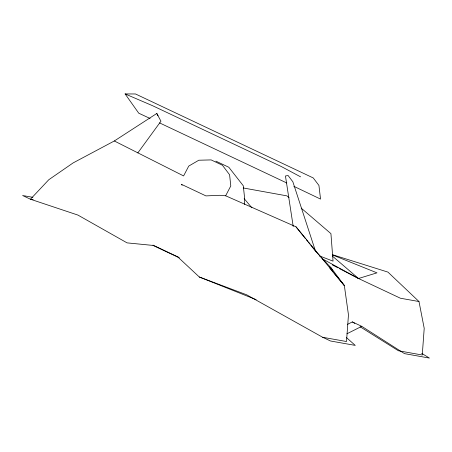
<?xml version="1.0" encoding="UTF-8"?>
<svg xmlns="http://www.w3.org/2000/svg" width="452" height="452" viewBox="0 0 452 452"><rect width="100%" height="100%" fill="white"/><g stroke="black" fill="none" stroke-linecap="round" stroke-linejoin="round"><path stroke-width="0.68" d="M244.475 204.417L244.622 198.253L243.3 185.795L228.836 167.268L215.892 161.155M182.173 185.28L181.28 184.246L205.937 195.897L219.841 195.298L225.65 195.789L230.786 185.947L229.599 174.766L222.407 165.234L211.14 159.912L198.818 160.223L188.738 166.082L183.602 175.93L114.322 140.973L73.151 162.895L48.776 179.738L30.465 199.225L22.6 195.513L32.9 197.343M137.82 152.917L160.952 121.204L156.793 113.48L114.322 140.973M347.441 324.389L352.374 321.914L361.753 326.344L404.495 353.633L429.4 358.069L421.671 353.334M346.955 333.768L361.753 326.344M339.192 268.471L358.509 278.5L376.974 272.85L332.384 254.894M150.087 118.48L138.753 113.198L125.114 93.931L135.51 93.971L313.253 177.947L318.937 185.444L320.536 199.083L293.828 186.314M33.188 199.711L30.465 199.225L77.913 215.073L127.08 242.877L153.064 245.43L179.421 257.877M360.148 326.785L398.421 350.763L422.264 355.006L424.208 328.35L418.993 301.535L400.432 298.235L358.509 278.5L322.558 258.956M178.144 257.278L199.321 277.008L246.719 294.823L322.671 337.282L346.514 341.526L348.464 314.869L344.345 285.557L331.31 268.121L315.49 251.137L310.722 245.187M243.249 187.964L286.935 195.874L289.054 197.693M332.474 254.696L387.946 272.11L418.993 301.535M319.298 255.855L333.045 261.137L330.926 233.633L301.247 208.157M199.321 277.008L256.137 299.653M125.114 93.931L152.595 105.717L281.257 166.505L300.591 176.839M225.65 195.789L295.981 226.797L344.345 285.557L333.977 273.189M159.528 122.882L286.828 183.003M152.929 245.097L178.41 257.137M322.671 337.282L330.542 341L355.266 345.401L346.464 337.604M332.333 264.912L337.943 267.821M352.374 321.914L354.769 323.412M329.694 266.81L331.31 268.121L332.169 270.036M332.457 256.137L358.509 278.5M244.153 198.626L251.866 207.79M329.92 268.347L330.819 269.42M331.723 270.499L333.073 272.11M295.981 226.797L305.518 238.696M306.383 239.775L307.688 241.396M308.552 242.481L309.852 244.103M156.793 113.48L158.008 115.768M315.49 251.137L292.868 181.811L288.088 175.512L285.449 175.981L293.235 226.571"/></g></svg>
